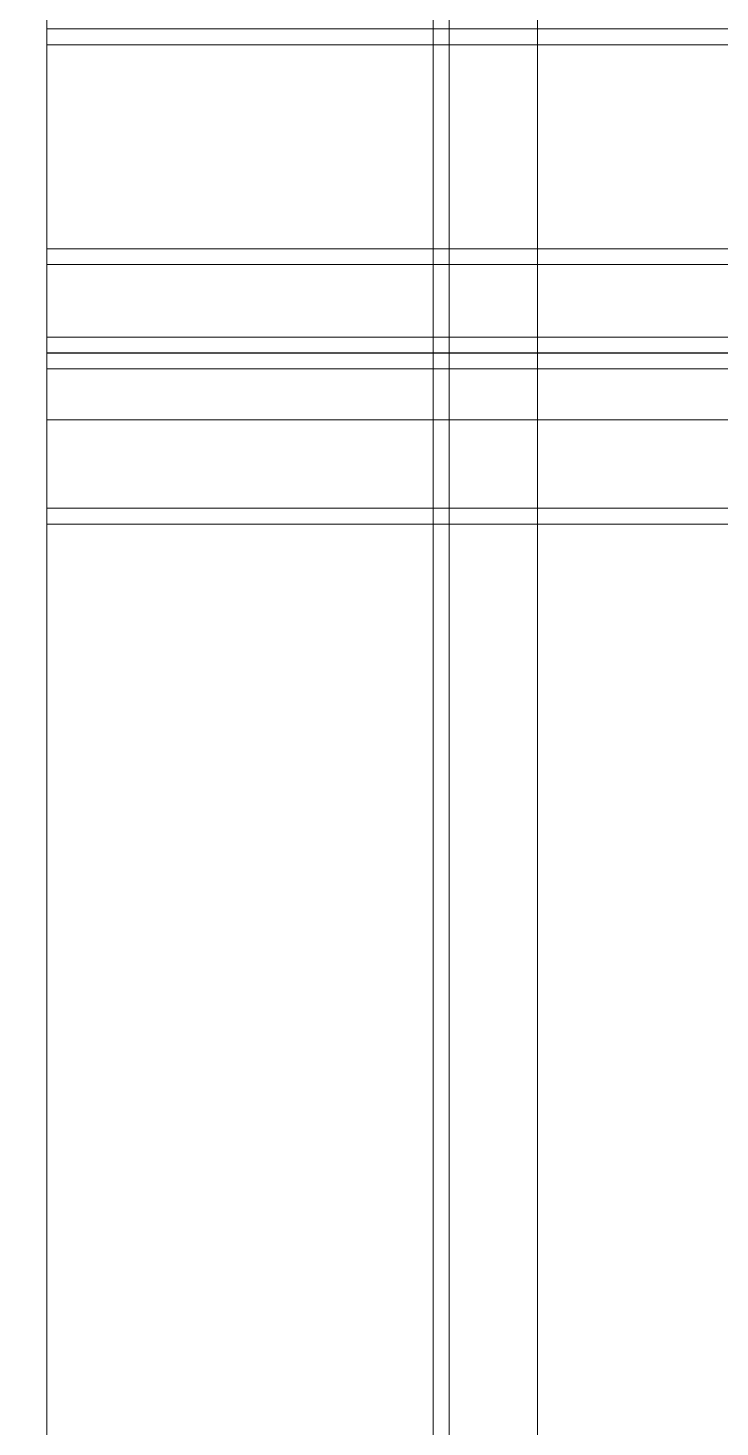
# Model space of a CAD drawing. Header units: centimetres. Extents: x -1762 to 3746, y -261 to 6534.
# Drawn here: x 2084.04 to 2096.99, y 6037.22 to 6063.38 of the extents above; entities that cross this region are included whole.
import ezdxf

# ---------------------------------------------------------------- set-up
doc = ezdxf.new("R2010")
doc.units = ezdxf.units.CM
for name, color, linetype, lineweight in [('A-ANNO-NOTE', 7, 'Continuous', 9), ('S-BEAM', 7, 'Continuous', 9), ('S-COLS', 7, 'Continuous', 9)]:
    doc.layers.add(name, color=color, linetype=linetype, lineweight=lineweight)

# ---------------------------------------------------------------- blocks, each defined once
blk = doc.blocks.new('Col_ Perfil Variable - VAR_ 05-1690372-Planta bodega almacenamiento congelados')
at = {"layer": 'S-COLS', "color": 253, "lineweight": 18, "true_color": 0xaaaaaa}
blk.add_line((0.355, -19.037), (0.355, 33.518), dxfattribs=at)
blk = doc.blocks.new('Costanera Perfil Z - Parametrizado - h_22cm-1746838-Planta bodega almacenamiento congelados')
at = {"layer": 'S-BEAM', "color": 254, "true_color": 0xcccccc}
for p, q in [((8.796, 5542.064), (8.796, 5524.472)), ((8.796, 5542.064), (8.796, 5524.472)), ((10.446, 5542.064), (10.446, 5524.472)), ((10.446, 5542.064), (10.446, 5524.472)), ((10.746, 5524.472), (10.746, 5542.064)), ((10.746, 5542.064), (10.746, 5524.472)), ((8.796, 5524.472), (8.796, 5522.822)), ((8.796, 5524.472), (8.796, 5522.822)), ((10.446, 5524.472), (10.446, 5522.822)), ((10.446, 5524.472), (10.446, 5522.822)), ((10.746, 5522.822), (10.746, 5524.472)), ((10.746, 5524.472), (10.746, 5522.822)), ((8.796, 5522.822), (8.796, 5522.522)), ((8.796, 5522.822), (8.796, 5522.522)), ((10.446, 5522.822), (10.446, 5522.522)), ((10.446, 5522.822), (10.446, 5522.522)), ((10.746, 5522.522), (10.746, 5522.822)), ((10.746, 5522.822), (10.746, 5522.522)), ((8.796, 5522.522), (8.796, 5515.299)), ((8.796, 5522.522), (8.796, 5515.299)), ((10.446, 5522.522), (10.446, 5515.299)), ((10.446, 5522.522), (10.446, 5515.299)), ((10.746, 5515.299), (10.746, 5522.522)), ((10.746, 5522.522), (10.746, 5515.299))]:
    blk.add_line(p, q, dxfattribs=at)
blk = doc.blocks.new('Costanera Perfil Z - Parametrizado - h_22cm-1746684-Planta bodega almacenamiento congelados')
at = {"layer": 'S-BEAM', "color": 254, "true_color": 0xcccccc}
for p, q in [((8.796, 5547.064), (8.796, 5529.472)), ((8.796, 5547.064), (8.796, 5529.472)), ((10.446, 5547.064), (10.446, 5529.472)), ((10.446, 5547.064), (10.446, 5529.472)), ((10.746, 5529.472), (10.746, 5547.064)), ((10.746, 5547.064), (10.746, 5529.472)), ((8.796, 5529.472), (8.796, 5527.822)), ((8.796, 5529.472), (8.796, 5527.822)), ((10.446, 5529.472), (10.446, 5527.822)), ((10.446, 5529.472), (10.446, 5527.822)), ((10.746, 5527.822), (10.746, 5529.472)), ((10.746, 5529.472), (10.746, 5527.822)), ((8.796, 5527.822), (8.796, 5527.522)), ((8.796, 5527.822), (8.796, 5527.522)), ((10.446, 5527.822), (10.446, 5527.522)), ((10.446, 5527.822), (10.446, 5527.522)), ((10.746, 5527.522), (10.746, 5527.822)), ((10.746, 5527.822), (10.746, 5527.522)), ((8.796, 5527.522), (8.796, 5520.299)), ((8.796, 5527.522), (8.796, 5520.299)), ((10.446, 5527.522), (10.446, 5520.299)), ((10.446, 5527.522), (10.446, 5520.299)), ((10.746, 5520.299), (10.746, 5527.522)), ((10.746, 5527.522), (10.746, 5520.299))]:
    blk.add_line(p, q, dxfattribs=at)
blk = doc.blocks.new('Costanera Perfil Z - Parametrizado - h_22cm-V1-Planta bodega almacenamiento congelados')
at = {"layer": 'S-BEAM', "color": 254, "true_color": 0xcccccc}
for p, q in [((8.796, 5547.064), (8.796, 5529.472)), ((8.796, 5547.064), (8.796, 5529.472)), ((10.446, 5547.064), (10.446, 5529.472)), ((10.446, 5547.064), (10.446, 5529.472)), ((10.746, 5529.472), (10.746, 5547.064)), ((10.746, 5547.064), (10.746, 5529.472)), ((8.796, 5529.472), (8.796, 5527.822)), ((8.796, 5529.472), (8.796, 5527.822)), ((10.446, 5529.472), (10.446, 5527.822)), ((10.446, 5529.472), (10.446, 5527.822)), ((10.746, 5527.822), (10.746, 5529.472)), ((10.746, 5529.472), (10.746, 5527.822)), ((8.796, 5527.822), (8.796, 5527.522)), ((8.796, 5527.822), (8.796, 5527.522)), ((10.446, 5527.822), (10.446, 5527.522)), ((10.446, 5527.822), (10.446, 5527.522)), ((10.746, 5527.522), (10.746, 5527.822)), ((10.746, 5527.822), (10.746, 5527.522)), ((8.796, 5527.522), (8.796, 5520.299)), ((8.796, 5527.522), (8.796, 5520.299)), ((10.446, 5527.522), (10.446, 5520.299)), ((10.446, 5527.522), (10.446, 5520.299)), ((10.746, 5520.299), (10.746, 5527.522)), ((10.746, 5527.522), (10.746, 5520.299))]:
    blk.add_line(p, q, dxfattribs=at)
blk = doc.blocks.new('Costanera Perfil Z - Parametrizado - h_22cm-V2-Planta bodega almacenamiento congelados')
at = {"layer": 'S-BEAM', "color": 254, "true_color": 0xcccccc}
for p, q in [((8.796, 5547.064), (8.796, 5529.472)), ((8.796, 5547.064), (8.796, 5529.472)), ((10.446, 5547.064), (10.446, 5529.472)), ((10.446, 5547.064), (10.446, 5529.472)), ((10.746, 5529.472), (10.746, 5547.064)), ((10.746, 5547.064), (10.746, 5529.472)), ((8.796, 5529.472), (8.796, 5527.822)), ((8.796, 5529.472), (8.796, 5527.822)), ((10.446, 5529.472), (10.446, 5527.822)), ((10.446, 5529.472), (10.446, 5527.822)), ((10.746, 5527.822), (10.746, 5529.472)), ((10.746, 5529.472), (10.746, 5527.822)), ((8.796, 5527.822), (8.796, 5527.522)), ((8.796, 5527.822), (8.796, 5527.522)), ((10.446, 5527.822), (10.446, 5527.522)), ((10.446, 5527.822), (10.446, 5527.522)), ((10.746, 5527.522), (10.746, 5527.822)), ((10.746, 5527.822), (10.746, 5527.522)), ((8.796, 5527.522), (8.796, 5520.299)), ((8.796, 5527.522), (8.796, 5520.299)), ((10.446, 5527.522), (10.446, 5520.299)), ((10.446, 5527.522), (10.446, 5520.299)), ((10.746, 5520.299), (10.746, 5527.522)), ((10.746, 5527.522), (10.746, 5520.299))]:
    blk.add_line(p, q, dxfattribs=at)
blk = doc.blocks.new('Costanera Perfil Z - Parametrizado - h_22cm-1709968-Planta bodega almacenamiento congelados')
at = {"layer": 'S-BEAM', "color": 254, "true_color": 0xcccccc}
for p, q in [((-10.746, 1943.432), (-10.746, -1873.819)), ((-10.746, 1943.432), (-10.746, -1873.819)), ((-10.446, 1943.432), (-10.446, -1873.819)), ((-10.446, 1943.432), (-10.446, -1873.819)), ((-8.796, 1943.432), (-8.796, -1873.819)), ((-8.796, 1943.432), (-8.796, -1873.819))]:
    blk.add_line(p, q, dxfattribs=at)
blk = doc.blocks.new('Costanera Perfil Z - Parametrizado - h_22cm-V6-Planta bodega almacenamiento congelados')
at = {"layer": 'S-BEAM', "color": 254, "true_color": 0xcccccc}
for p, q in [((-10.746, 1933.731), (-10.746, 1933.431)), ((-10.746, 1933.731), (-10.746, 1933.431)), ((-10.446, 1933.731), (-10.446, 1933.431)), ((-10.446, 1933.731), (-10.446, 1933.431)), ((-8.796, 1933.731), (-8.796, 1933.431)), ((-8.796, 1933.731), (-8.796, 1933.431)), ((-10.746, 1933.431), (-10.746, -1873.819)), ((-10.746, 1933.431), (-10.746, 1929.618)), ((-10.446, 1933.431), (-10.446, 1929.618)), ((-10.446, 1933.431), (-10.446, 1929.618)), ((-8.796, 1933.431), (-8.796, 1929.618)), ((-8.796, 1933.431), (-8.796, 1929.618)), ((-10.746, 1929.618), (-10.746, 1927.968)), ((-10.446, 1929.618), (-10.446, 1927.668)), ((-10.446, 1929.618), (-10.446, 1927.668)), ((-8.796, 1929.618), (-8.796, 1927.968)), ((-8.796, 1929.618), (-8.796, 1927.668)), ((-10.746, 1927.968), (-10.746, 1927.668)), ((-8.796, 1927.968), (-8.796, 1927.668)), ((-10.746, 1927.668), (-10.746, -1873.819)), ((-10.446, 1927.668), (-10.446, -1873.819)), ((-10.446, 1927.668), (-10.446, -1873.819)), ((-8.796, 1927.668), (-8.796, -1873.819)), ((-8.796, 1927.668), (-8.796, -1873.819))]:
    blk.add_line(p, q, dxfattribs=at)
blk = doc.blocks.new('Costanera Perfil Z - Parametrizado - h_22cm-V7-Planta bodega almacenamiento congelados')
at = {"layer": 'S-BEAM', "color": 254, "true_color": 0xcccccc}
for p, q in [((-10.746, 1933.731), (-10.746, 1933.431)), ((-10.746, 1933.731), (-10.746, 1933.431)), ((-10.446, 1933.731), (-10.446, 1933.431)), ((-10.446, 1933.731), (-10.446, 1933.431)), ((-8.796, 1933.731), (-8.796, 1933.431)), ((-8.796, 1933.731), (-8.796, 1933.431)), ((-10.746, 1933.431), (-10.746, 1929.618)), ((-10.746, 1933.431), (-10.746, 1929.618)), ((-10.446, 1933.431), (-10.446, 1929.618)), ((-10.446, 1933.431), (-10.446, 1929.618)), ((-8.796, 1933.431), (-8.796, 1929.618)), ((-8.796, 1933.431), (-8.796, 1929.618)), ((-10.746, 1929.618), (-10.746, 1929.326)), ((-10.746, 1929.618), (-10.746, 1929.326)), ((-10.446, 1929.618), (-10.446, 1929.326)), ((-10.446, 1929.618), (-10.446, 1929.326)), ((-8.796, 1929.618), (-8.796, 1929.326)), ((-8.796, 1929.618), (-8.796, 1929.326)), ((-10.746, 1929.326), (-10.746, 1927.968)), ((-10.746, 1929.326), (-10.746, 1927.968)), ((-10.446, 1929.326), (-10.446, 1927.968)), ((-10.446, 1929.326), (-10.446, 1927.968)), ((-8.796, 1929.326), (-8.796, 1927.968)), ((-8.796, 1929.326), (-8.796, 1927.968)), ((-10.746, 1927.968), (-10.746, 1927.676)), ((-10.746, 1927.968), (-10.746, 1927.676)), ((-10.446, 1927.968), (-10.446, 1927.676)), ((-10.446, 1927.968), (-10.446, 1927.676)), ((-8.796, 1927.968), (-8.796, 1927.676)), ((-8.796, 1927.968), (-8.796, 1927.676)), ((-10.746, 1927.668), (-10.746, 1927.376)), ((-10.746, 1927.668), (-10.746, 1927.376)), ((-10.446, 1927.668), (-10.446, 1927.376)), ((-10.446, 1927.668), (-10.446, 1927.376)), ((-8.796, 1927.668), (-8.796, 1927.376)), ((-8.796, 1927.668), (-8.796, 1927.376)), ((-10.746, 1927.376), (-10.746, 1926.422)), ((-10.746, 1927.376), (-10.746, 1926.422)), ((-10.446, 1927.376), (-10.446, 1926.422)), ((-10.446, 1927.376), (-10.446, 1926.422)), ((-8.796, 1927.376), (-8.796, 1926.422)), ((-8.796, 1927.376), (-8.796, 1926.422)), ((-10.746, 1926.422), (-10.746, 1924.772)), ((-10.746, 1926.422), (-10.746, 1924.772)), ((-10.446, 1926.422), (-10.446, 1924.772)), ((-10.446, 1926.422), (-10.446, 1924.772)), ((-8.796, 1926.422), (-8.796, 1924.772)), ((-8.796, 1926.422), (-8.796, 1924.772)), ((-10.746, 1924.772), (-10.746, 1924.472)), ((-10.746, 1924.772), (-10.746, 1924.472)), ((-10.446, 1924.772), (-10.446, 1924.472)), ((-10.446, 1924.772), (-10.446, 1924.472)), ((-8.796, 1924.772), (-8.796, 1924.472)), ((-8.796, 1924.772), (-8.796, 1924.472)), ((-10.746, 1924.472), (-10.746, -1873.819)), ((-10.746, 1924.472), (-10.746, -1873.819)), ((-10.446, 1924.472), (-10.446, -1873.819)), ((-10.446, 1924.472), (-10.446, -1873.819)), ((-8.796, 1924.472), (-8.796, -1873.819)), ((-8.796, 1924.472), (-8.796, -1873.819))]:
    blk.add_line(p, q, dxfattribs=at)
blk = doc.blocks.new('Costanera Perfil Z - Parametrizado - h_22cm-V8-Planta bodega almacenamiento congelados')
at = {"layer": 'S-BEAM', "color": 254, "true_color": 0xcccccc}
for p, q in [((-10.746, 1933.731), (-10.746, 1933.431)), ((-10.746, 1933.731), (-10.746, 1933.431)), ((-10.446, 1933.731), (-10.446, 1933.431)), ((-10.446, 1933.731), (-10.446, 1933.431)), ((-8.796, 1933.731), (-8.796, 1933.431)), ((-8.796, 1933.731), (-8.796, 1933.431)), ((-10.746, 1933.431), (-10.746, 1929.618)), ((-10.746, 1933.431), (-10.746, 1929.618)), ((-10.446, 1933.431), (-10.446, 1929.618)), ((-10.446, 1933.431), (-10.446, 1929.618)), ((-8.796, 1933.431), (-8.796, 1929.618)), ((-8.796, 1933.431), (-8.796, 1929.618)), ((-10.746, 1929.618), (-10.746, 1929.326)), ((-10.746, 1929.618), (-10.746, 1929.326)), ((-10.446, 1929.618), (-10.446, 1929.326)), ((-10.446, 1929.618), (-10.446, 1929.326)), ((-8.796, 1929.618), (-8.796, 1929.326)), ((-8.796, 1929.618), (-8.796, 1929.326)), ((-10.746, 1929.326), (-10.746, 1927.968)), ((-10.746, 1929.326), (-10.746, 1927.968)), ((-10.446, 1929.326), (-10.446, 1927.968)), ((-10.446, 1929.326), (-10.446, 1927.968)), ((-8.796, 1929.326), (-8.796, 1927.968)), ((-8.796, 1929.326), (-8.796, 1927.968)), ((-10.746, 1927.968), (-10.746, 1927.676)), ((-10.746, 1927.968), (-10.746, 1927.676)), ((-10.446, 1927.968), (-10.446, 1927.676)), ((-10.446, 1927.968), (-10.446, 1927.676)), ((-8.796, 1927.968), (-8.796, 1927.676)), ((-8.796, 1927.968), (-8.796, 1927.676)), ((-10.746, 1927.668), (-10.746, 1927.376)), ((-10.746, 1927.668), (-10.746, 1927.376)), ((-10.446, 1927.668), (-10.446, 1927.376)), ((-10.446, 1927.668), (-10.446, 1927.376)), ((-8.796, 1927.668), (-8.796, 1927.376)), ((-8.796, 1927.668), (-8.796, 1927.376)), ((-10.746, 1927.376), (-10.746, 1926.422)), ((-10.746, 1927.376), (-10.746, 1926.422)), ((-10.446, 1927.376), (-10.446, 1926.422)), ((-10.446, 1927.376), (-10.446, 1926.422)), ((-8.796, 1927.376), (-8.796, 1926.422)), ((-8.796, 1927.376), (-8.796, 1926.422)), ((-10.746, 1926.422), (-10.746, 1924.772)), ((-10.746, 1926.422), (-10.746, 1924.772)), ((-10.446, 1926.422), (-10.446, 1924.772)), ((-10.446, 1926.422), (-10.446, 1924.772)), ((-8.796, 1926.422), (-8.796, 1924.772)), ((-8.796, 1926.422), (-8.796, 1924.772)), ((-10.746, 1924.772), (-10.746, 1924.472)), ((-10.746, 1924.772), (-10.746, 1924.472)), ((-10.446, 1924.772), (-10.446, 1924.472)), ((-10.446, 1924.772), (-10.446, 1924.472)), ((-8.796, 1924.772), (-8.796, 1924.472)), ((-8.796, 1924.772), (-8.796, 1924.472)), ((-10.746, 1924.472), (-10.746, -1873.819)), ((-10.746, 1924.472), (-10.746, -1873.819)), ((-10.446, 1924.472), (-10.446, -1873.819)), ((-10.446, 1924.472), (-10.446, -1873.819)), ((-8.796, 1924.472), (-8.796, -1873.819)), ((-8.796, 1924.472), (-8.796, -1873.819))]:
    blk.add_line(p, q, dxfattribs=at)
blk = doc.blocks.new('Costanera Perfil Z - Parametrizado - h_22cm-V9-Planta bodega almacenamiento congelados')
at = {"layer": 'S-BEAM', "color": 254, "true_color": 0xcccccc}
for p, q in [((-10.746, 1933.731), (-10.746, 1933.431)), ((-10.746, 1933.731), (-10.746, 1933.431)), ((-10.446, 1933.731), (-10.446, 1933.431)), ((-10.446, 1933.731), (-10.446, 1933.431)), ((-8.796, 1933.731), (-8.796, 1933.431)), ((-8.796, 1933.731), (-8.796, 1933.431)), ((-10.746, 1933.431), (-10.746, 1929.618)), ((-10.746, 1933.431), (-10.746, 1929.618)), ((-10.446, 1933.431), (-10.446, 1929.618)), ((-10.446, 1933.431), (-10.446, 1929.618)), ((-8.796, 1933.431), (-8.796, 1929.618)), ((-8.796, 1933.431), (-8.796, 1929.618)), ((-10.746, 1929.618), (-10.746, 1929.326)), ((-10.746, 1929.618), (-10.746, 1929.326)), ((-10.446, 1929.618), (-10.446, 1929.326)), ((-10.446, 1929.618), (-10.446, 1929.326)), ((-8.796, 1929.618), (-8.796, 1929.326)), ((-8.796, 1929.618), (-8.796, 1929.326)), ((-10.746, 1929.326), (-10.746, 1927.968)), ((-10.746, 1929.326), (-10.746, 1927.968)), ((-10.446, 1929.326), (-10.446, 1927.968)), ((-10.446, 1929.326), (-10.446, 1927.968)), ((-8.796, 1929.326), (-8.796, 1927.968)), ((-8.796, 1929.326), (-8.796, 1927.968)), ((-10.746, 1927.968), (-10.746, 1927.676)), ((-10.746, 1927.968), (-10.746, 1927.676)), ((-10.446, 1927.968), (-10.446, 1927.676)), ((-10.446, 1927.968), (-10.446, 1927.676)), ((-8.796, 1927.968), (-8.796, 1927.676)), ((-8.796, 1927.968), (-8.796, 1927.676)), ((-10.746, 1927.668), (-10.746, 1927.376)), ((-10.746, 1927.668), (-10.746, 1927.376)), ((-10.446, 1927.668), (-10.446, 1927.376)), ((-10.446, 1927.668), (-10.446, 1927.376)), ((-8.796, 1927.668), (-8.796, 1927.376)), ((-8.796, 1927.668), (-8.796, 1927.376)), ((-10.746, 1927.376), (-10.746, 1926.422)), ((-10.746, 1927.376), (-10.746, 1926.422)), ((-10.446, 1927.376), (-10.446, 1926.422)), ((-10.446, 1927.376), (-10.446, 1926.422)), ((-8.796, 1927.376), (-8.796, 1926.422)), ((-8.796, 1927.376), (-8.796, 1926.422)), ((-10.746, 1926.422), (-10.746, 1924.772)), ((-10.746, 1926.422), (-10.746, 1924.772)), ((-10.446, 1926.422), (-10.446, 1924.772)), ((-10.446, 1926.422), (-10.446, 1924.772)), ((-8.796, 1926.422), (-8.796, 1924.772)), ((-8.796, 1926.422), (-8.796, 1924.772)), ((-10.746, 1924.772), (-10.746, 1924.472)), ((-10.746, 1924.772), (-10.746, 1924.472)), ((-10.446, 1924.772), (-10.446, 1924.472)), ((-10.446, 1924.772), (-10.446, 1924.472)), ((-8.796, 1924.772), (-8.796, 1924.472)), ((-8.796, 1924.772), (-8.796, 1924.472)), ((-10.746, 1924.472), (-10.746, -1873.819)), ((-10.746, 1924.472), (-10.746, -1873.819)), ((-10.446, 1924.472), (-10.446, -1873.819)), ((-10.446, 1924.472), (-10.446, -1873.819)), ((-8.796, 1924.472), (-8.796, -1873.819)), ((-8.796, 1924.472), (-8.796, -1873.819))]:
    blk.add_line(p, q, dxfattribs=at)
blk = doc.blocks.new('Costanera Perfil Z - Parametrizado - h_22cm-V10-Planta bodega almacenamiento congelados')
at = {"layer": 'S-BEAM', "color": 254, "true_color": 0xcccccc}
for p, q in [((-10.746, 1933.731), (-10.746, 1933.431)), ((-10.746, 1933.731), (-10.746, 1933.431)), ((-10.446, 1933.731), (-10.446, 1933.431)), ((-10.446, 1933.731), (-10.446, 1933.431)), ((-8.796, 1933.731), (-8.796, 1933.431)), ((-8.796, 1933.731), (-8.796, 1933.431)), ((-10.746, 1933.431), (-10.746, 1929.618)), ((-10.746, 1933.431), (-10.746, 1929.618)), ((-10.446, 1933.431), (-10.446, 1929.618)), ((-10.446, 1933.431), (-10.446, 1929.618)), ((-8.796, 1933.431), (-8.796, 1929.618)), ((-8.796, 1933.431), (-8.796, 1929.618)), ((-10.746, 1929.618), (-10.746, 1929.326)), ((-10.746, 1929.618), (-10.746, 1929.326)), ((-10.446, 1929.618), (-10.446, 1929.326)), ((-10.446, 1929.618), (-10.446, 1929.326)), ((-8.796, 1929.618), (-8.796, 1929.326)), ((-8.796, 1929.618), (-8.796, 1929.326)), ((-10.746, 1929.326), (-10.746, 1927.968)), ((-10.746, 1929.326), (-10.746, 1927.968)), ((-10.446, 1929.326), (-10.446, 1927.968)), ((-10.446, 1929.326), (-10.446, 1927.968)), ((-8.796, 1929.326), (-8.796, 1927.968)), ((-8.796, 1929.326), (-8.796, 1927.968)), ((-10.746, 1927.968), (-10.746, 1927.676)), ((-10.746, 1927.968), (-10.746, 1927.676)), ((-10.446, 1927.968), (-10.446, 1927.676)), ((-10.446, 1927.968), (-10.446, 1927.676)), ((-8.796, 1927.968), (-8.796, 1927.676)), ((-8.796, 1927.968), (-8.796, 1927.676)), ((-10.746, 1927.668), (-10.746, 1927.376)), ((-10.746, 1927.668), (-10.746, 1927.376)), ((-10.446, 1927.668), (-10.446, 1927.376)), ((-10.446, 1927.668), (-10.446, 1927.376)), ((-8.796, 1927.668), (-8.796, 1927.376)), ((-8.796, 1927.668), (-8.796, 1927.376)), ((-10.746, 1927.376), (-10.746, 1926.422)), ((-10.746, 1927.376), (-10.746, 1926.422)), ((-10.446, 1927.376), (-10.446, 1926.422)), ((-10.446, 1927.376), (-10.446, 1926.422)), ((-8.796, 1927.376), (-8.796, 1926.422)), ((-8.796, 1927.376), (-8.796, 1926.422)), ((-10.746, 1926.422), (-10.746, 1924.772)), ((-10.746, 1926.422), (-10.746, 1924.772)), ((-10.446, 1926.422), (-10.446, 1924.772)), ((-10.446, 1926.422), (-10.446, 1924.772)), ((-8.796, 1926.422), (-8.796, 1924.772)), ((-8.796, 1926.422), (-8.796, 1924.772)), ((-10.746, 1924.772), (-10.746, 1924.472)), ((-10.746, 1924.772), (-10.746, 1924.472)), ((-10.446, 1924.772), (-10.446, 1924.472)), ((-10.446, 1924.772), (-10.446, 1924.472)), ((-8.796, 1924.772), (-8.796, 1924.472)), ((-8.796, 1924.772), (-8.796, 1924.472)), ((-10.746, 1924.472), (-10.746, -1873.819)), ((-10.746, 1924.472), (-10.746, -1873.819)), ((-10.446, 1924.472), (-10.446, -1873.819)), ((-10.446, 1924.472), (-10.446, -1873.819)), ((-8.796, 1924.472), (-8.796, -1873.819)), ((-8.796, 1924.472), (-8.796, -1873.819))]:
    blk.add_line(p, q, dxfattribs=at)
blk = doc.blocks.new('Costanera Perfil Z - Parametrizado - h_22cm-V11-Planta bodega almacenamiento congelados')
at = {"layer": 'S-BEAM', "color": 254, "true_color": 0xcccccc}
for p, q in [((-10.746, 1933.731), (-10.746, 1933.431)), ((-10.746, 1933.731), (-10.746, 1933.431)), ((-10.446, 1933.731), (-10.446, 1933.431)), ((-10.446, 1933.731), (-10.446, 1933.431)), ((-8.796, 1933.731), (-8.796, 1933.431)), ((-8.796, 1933.731), (-8.796, 1933.431)), ((-10.746, 1933.431), (-10.746, 1929.618)), ((-10.746, 1933.431), (-10.746, 1929.618)), ((-10.446, 1933.431), (-10.446, 1929.618)), ((-10.446, 1933.431), (-10.446, 1929.618)), ((-8.796, 1933.431), (-8.796, 1929.618)), ((-8.796, 1933.431), (-8.796, 1929.618)), ((-10.746, 1929.618), (-10.746, 1927.968)), ((-10.746, 1929.618), (-10.746, 1929.326)), ((-10.446, 1929.618), (-10.446, 1929.326)), ((-10.446, 1929.618), (-10.446, 1927.968)), ((-8.796, 1929.618), (-8.796, 1929.326)), ((-8.796, 1929.618), (-8.796, 1929.326)), ((-10.746, 1929.326), (-10.746, 1927.968)), ((-10.446, 1929.326), (-10.446, 1927.968)), ((-8.796, 1929.326), (-8.796, 1927.968)), ((-8.796, 1929.326), (-8.796, 1927.968)), ((-10.746, 1927.968), (-10.746, 1927.668)), ((-10.746, 1927.968), (-10.746, 1927.668)), ((-10.446, 1927.968), (-10.446, 1927.668)), ((-10.446, 1927.968), (-10.446, 1927.668)), ((-8.796, 1927.968), (-8.796, 1927.668)), ((-8.796, 1927.968), (-8.796, 1927.668)), ((-10.746, 1927.668), (-10.746, -1873.819)), ((-10.746, 1927.668), (-10.746, 1927.376)), ((-10.446, 1927.668), (-10.446, 1927.376)), ((-10.446, 1927.668), (-10.446, -1873.819)), ((-8.796, 1927.668), (-8.796, 1927.376)), ((-8.796, 1927.668), (-8.796, 1927.376)), ((-10.746, 1927.376), (-10.746, -1873.819)), ((-10.446, 1927.376), (-10.446, -1873.819)), ((-8.796, 1927.376), (-8.796, -1873.819)), ((-8.796, 1927.376), (-8.796, -1873.819))]:
    blk.add_line(p, q, dxfattribs=at)
blk = doc.blocks.new('Costanera Perfil Z - Parametrizado - h_22cm-1721966-Planta bodega almacenamiento congelados')
at = {"layer": 'S-BEAM', "color": 254, "true_color": 0xcccccc}
for p, q in [((10.446, 1927.592), (10.446, 1910)), ((10.446, 1927.592), (10.446, 1910)), ((10.746, 1927.592), (10.746, 1910)), ((10.746, 1927.592), (10.746, 1910)), ((10.446, 1910), (10.446, 1908.35)), ((10.446, 1910), (10.446, 1908.35)), ((10.746, 1910), (10.746, 1908.35)), ((10.746, 1910), (10.746, 1908.35)), ((10.446, 1908.35), (10.446, 1908.05)), ((10.446, 1908.35), (10.446, 1908.05)), ((10.746, 1908.35), (10.746, 1908.05)), ((10.746, 1908.35), (10.746, 1908.05)), ((10.446, 1908.05), (10.446, 1900.827)), ((10.446, 1908.05), (10.446, 1900.827)), ((10.746, 1908.05), (10.746, 1900.827)), ((10.746, 1908.05), (10.746, 1900.827))]:
    blk.add_line(p, q, dxfattribs=at)
blk = doc.blocks.new('Costanera Perfil Z - Parametrizado - h_22cm-1738370-Planta bodega almacenamiento congelados')
at = {"layer": 'S-BEAM', "color": 254, "true_color": 0xcccccc}
for p, q in [((8.796, 5536.188), (8.796, 5518.596)), ((8.796, 5536.188), (8.796, 5518.596)), ((10.446, 5536.188), (10.446, 5518.596)), ((10.446, 5536.188), (10.446, 5518.596)), ((10.746, 5518.596), (10.746, 5536.188)), ((10.746, 5536.188), (10.746, 5518.596)), ((8.796, 5518.596), (8.796, 5516.946)), ((8.796, 5518.596), (8.796, 5516.946)), ((10.446, 5518.596), (10.446, 5516.946)), ((10.446, 5518.596), (10.446, 5516.946)), ((10.746, 5516.946), (10.746, 5518.596)), ((10.746, 5518.596), (10.746, 5516.946)), ((8.796, 5516.946), (8.796, 5516.646)), ((8.796, 5516.946), (8.796, 5516.646)), ((10.446, 5516.946), (10.446, 5516.646)), ((10.446, 5516.946), (10.446, 5516.646)), ((10.746, 5516.646), (10.746, 5516.946)), ((10.746, 5516.946), (10.746, 5516.646)), ((8.796, 5516.646), (8.796, 5509.423)), ((8.796, 5516.646), (8.796, 5509.423)), ((10.446, 5516.646), (10.446, 5509.423)), ((10.446, 5516.646), (10.446, 5509.423)), ((10.746, 5509.423), (10.746, 5516.646)), ((10.746, 5516.646), (10.746, 5509.423))]:
    blk.add_line(p, q, dxfattribs=at)
blk = doc.blocks.new('Costanera Perfil Z - Parametrizado - h_22cm-V37-Planta bodega almacenamiento congelados')
at = {"layer": 'S-BEAM', "color": 254, "true_color": 0xcccccc}
for p, q in [((8.796, 5547.064), (8.796, 5529.472)), ((8.796, 5547.064), (8.796, 5529.472)), ((10.446, 5547.064), (10.446, 5529.472)), ((10.446, 5547.064), (10.446, 5529.472)), ((10.746, 5529.472), (10.746, 5547.064)), ((10.746, 5547.064), (10.746, 5529.472)), ((8.796, 5529.472), (8.796, 5527.822)), ((8.796, 5529.472), (8.796, 5527.822)), ((10.446, 5529.472), (10.446, 5527.822)), ((10.446, 5529.472), (10.446, 5527.822)), ((10.746, 5527.822), (10.746, 5529.472)), ((10.746, 5529.472), (10.746, 5527.822)), ((8.796, 5527.822), (8.796, 5527.522)), ((8.796, 5527.822), (8.796, 5527.522)), ((10.446, 5527.822), (10.446, 5527.522)), ((10.446, 5527.822), (10.446, 5527.522)), ((10.746, 5527.522), (10.746, 5527.822)), ((10.746, 5527.822), (10.746, 5527.522)), ((8.796, 5527.522), (8.796, 5520.299)), ((8.796, 5527.522), (8.796, 5520.299)), ((10.446, 5527.522), (10.446, 5520.299)), ((10.446, 5527.522), (10.446, 5520.299)), ((10.746, 5520.299), (10.746, 5527.522)), ((10.746, 5527.522), (10.746, 5520.299))]:
    blk.add_line(p, q, dxfattribs=at)
blk = doc.blocks.new('Costanera Perfil Z - Parametrizado - h_22cm-V38-Planta bodega almacenamiento congelados')
at = {"layer": 'S-BEAM', "color": 254, "true_color": 0xcccccc}
for p, q in [((8.796, 5547.064), (8.796, 5529.472)), ((8.796, 5547.064), (8.796, 5529.472)), ((10.446, 5547.064), (10.446, 5529.472)), ((10.446, 5547.064), (10.446, 5529.472)), ((10.746, 5529.472), (10.746, 5547.064)), ((10.746, 5547.064), (10.746, 5529.472)), ((8.796, 5529.472), (8.796, 5527.822)), ((8.796, 5529.472), (8.796, 5527.822)), ((10.446, 5529.472), (10.446, 5527.822)), ((10.446, 5529.472), (10.446, 5527.822)), ((10.746, 5527.822), (10.746, 5529.472)), ((10.746, 5529.472), (10.746, 5527.822)), ((8.796, 5527.822), (8.796, 5527.522)), ((8.796, 5527.822), (8.796, 5527.522)), ((10.446, 5527.822), (10.446, 5527.522)), ((10.446, 5527.822), (10.446, 5527.522)), ((10.746, 5527.522), (10.746, 5527.822)), ((10.746, 5527.822), (10.746, 5527.522)), ((8.796, 5527.522), (8.796, 5520.299)), ((8.796, 5527.522), (8.796, 5520.299)), ((10.446, 5527.522), (10.446, 5520.299)), ((10.446, 5527.522), (10.446, 5520.299)), ((10.746, 5520.299), (10.746, 5527.522)), ((10.746, 5527.522), (10.746, 5520.299))]:
    blk.add_line(p, q, dxfattribs=at)
blk = doc.blocks.new('PQ_RVR_EST-01_ZZ_ZZ_MO_T_A_rvt-1-Planta bodega almacenamiento congelados')
at = {"layer": 'S-BEAM', "color": 254, "lineweight": 9, "true_color": 0xd4d4d4, "rotation": 269.9999999999994}
for name, p in [('Costanera Perfil Z - Parametrizado - h_22cm-1721966-Planta bodega almacenamiento congelados', (183.571, 6073.805)), ('Costanera Perfil Z - Parametrizado - h_22cm-1746838-Planta bodega almacenamiento congelados', (-3430.901, 6068.042)), ('Costanera Perfil Z - Parametrizado - h_22cm-1746684-Planta bodega almacenamiento congelados', (-3435.901, 6067.75)), ('Costanera Perfil Z - Parametrizado - h_22cm-V1-Planta bodega almacenamiento congelados', (-3435.901, 6064.846)), ('Costanera Perfil Z - Parametrizado - h_22cm-V2-Planta bodega almacenamiento congelados', (-3435.901, 6064.846)), ('Costanera Perfil Z - Parametrizado - h_22cm-1738370-Planta bodega almacenamiento congelados', (-3425.024, 6064.846)), ('Costanera Perfil Z - Parametrizado - h_22cm-V37-Planta bodega almacenamiento congelados', (-3435.901, 6064.846)), ('Costanera Perfil Z - Parametrizado - h_22cm-V38-Planta bodega almacenamiento congelados', (-3435.901, 6064.846))]:
    blk.add_blockref(name, p, dxfattribs=at)
at = {"layer": 'S-BEAM', "color": 254, "lineweight": 9, "true_color": 0xd4d4d4}
for name in ['Costanera Perfil Z - Parametrizado - h_22cm-1709968-Planta bodega almacenamiento congelados', 'Costanera Perfil Z - Parametrizado - h_22cm-V6-Planta bodega almacenamiento congelados', 'Costanera Perfil Z - Parametrizado - h_22cm-V7-Planta bodega almacenamiento congelados', 'Costanera Perfil Z - Parametrizado - h_22cm-V8-Planta bodega almacenamiento congelados', 'Costanera Perfil Z - Parametrizado - h_22cm-V9-Planta bodega almacenamiento congelados', 'Costanera Perfil Z - Parametrizado - h_22cm-V10-Planta bodega almacenamiento congelados', 'Costanera Perfil Z - Parametrizado - h_22cm-V11-Planta bodega almacenamiento congelados']:
    blk.add_blockref(name, (2102.367, 4129.628), dxfattribs=at)
at = {"layer": 'S-COLS', "color": 254, "lineweight": 9, "true_color": 0xd4d4d4}
blk.add_blockref('Col_ Perfil Variable - VAR_ 05-1690372-Planta bodega almacenamiento congelados', (2084.043, 6035.535), dxfattribs=at)

msp = doc.modelspace()

# ---------------------------------------------------------------- linework, layer by layer
at = {"layer": 'A-ANNO-NOTE', "color": 1, "lineweight": 25, "true_color": 0xff0000}
msp.add_circle((2113.738, 6059.287), 39.688, dxfattribs=at)

# ---------------------------------------------------------------- block references
at = {"lineweight": 5}
msp.add_blockref('PQ_RVR_EST-01_ZZ_ZZ_MO_T_A_rvt-1-Planta bodega almacenamiento congelados', (0, 0), dxfattribs=at)

doc.saveas('drawing.dxf')
